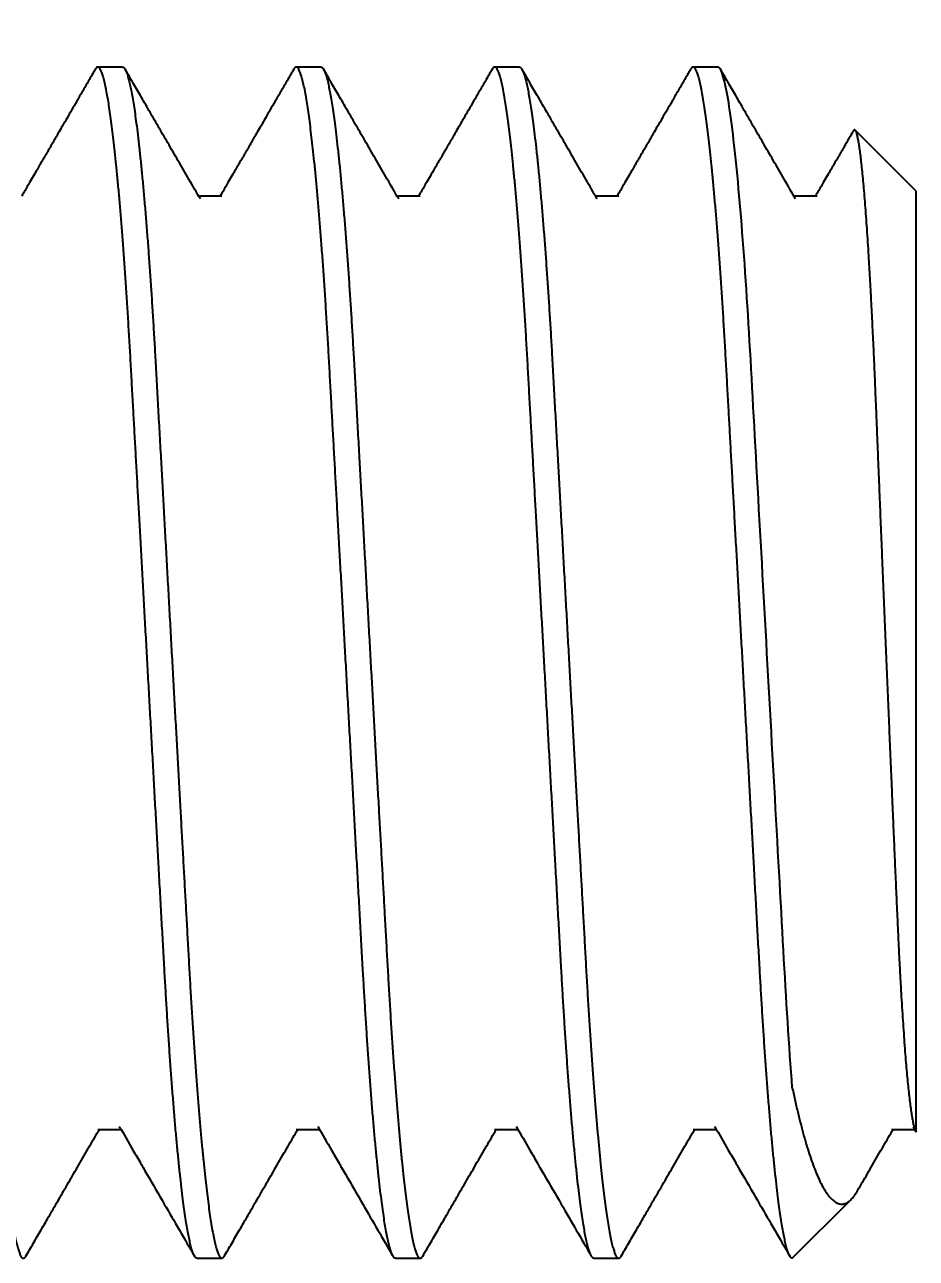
# Model space of a CAD drawing. Header units: millimetres. Extents: x 0.9 to 38.7, y 0.9 to 29.7.
# Drawn here: x 32.412 to 34.659, y 11.837 to 14.944 of the extents above; entities that cross this region are included whole.
import ezdxf

# ---------------------------------------------------------------- set-up
doc = ezdxf.new("R2010")
doc.units = ezdxf.units.MM
doc.header["$LTSCALE"] = 0.14184
doc.linetypes.add('SLD-Solid', pattern=[0])
doc.styles.add('SLDTEXTSTYLE0', font='ARIAL.TTF', dxfattribs={"width": 0.948})
doc.dimstyles.new('SLDDIMSTYLE0', dxfattribs={"dimtxt": 0.437148, "dimasz": 0.437148, "dimexe": 0, "dimexo": 0.0625, "dimgap": 0.109287, "dimtad": 0, "dimtih": 1, "dimtoh": 1, "dimdec": 3, "dimrnd": 1e-09, "dimzin": 12, "dimdsep": 46, "dimtxsty": 'SLDTEXTSTYLE0', "dimsah": 1, "dimcen": 0.09, "dimadec": 0, "dimazin": 3, "dimtfac": 1, "dimtdec": 3, "dimtofl": 0, "dimtmove": 0, "dimatfit": 3, "dimfxl": 0, "dimfrac": 2, "dimtolj": 1, "dimtzin": 12, "dimarcsym": 0})

# ---------------------------------------------------------------- blocks, each defined once
blk = doc.blocks.new('_D')
at = {"color": 7, "linetype": 'SLD-Solid', "lineweight": 0}
for p, q in [((20.6589, 16.7878), (20.6589, 17.9809)), ((34.6589, 14.9753), (34.6589, 17.9809)), ((20.6589, 17.7557), (26.8244, 17.7557)), ((34.6589, 17.7557), (28.4923, 17.7557))]:
    blk.add_line(p, q, dxfattribs=at)
at = {"color": 7, "linetype": 'SLD-Solid', "lineweight": 18}
for points in [[(20.6589, 17.7557), (21.0961, 17.6885), (21.0961, 17.823)], [(34.6589, 17.7557), (34.2218, 17.823), (34.2218, 17.6885)]]:
    blk.add_solid(points, dxfattribs=at)
at = {"color": 7, "linetype": 'SLD-Solid', "lineweight": 18, "insert": (26.8244, 18.0006), "char_height": 0.45034, "attachment_point": 1, "style": 'SLDTEXTSTYLE0'}
blk.add_mtext('14mm', dxfattribs=at)

msp = doc.modelspace()

# ---------------------------------------------------------------- linework, layer by layer
at = {"color": 7, "linetype": 'SLD-Solid', "lineweight": 25}
for p, q in [((32.6589, 14.8374), (32.5964, 14.8374)), ((33.1589, 14.8374), (33.0964, 14.8374)), ((33.6589, 14.8374), (33.5964, 14.8374)), ((34.1589, 14.8374), (34.0964, 14.8374)), ((34.6589, 14.5249), (34.5049, 14.6789)), ((32.9089, 14.5127), (32.8505, 14.5127)), ((33.4089, 14.5127), (33.3505, 14.5127)), ((33.9089, 14.5127), (33.8505, 14.5127)), ((34.4089, 14.5127), (34.3505, 14.5127)), ((34.6589, 12.1553), (34.6589, 14.5249)), ((32.5964, 12.1622), (32.6549, 12.1622)), ((33.0964, 12.1622), (33.1549, 12.1622)), ((33.5964, 12.1622), (33.6549, 12.1622)), ((34.0964, 12.1622), (34.1549, 12.1622)), ((34.5964, 12.1622), (34.6549, 12.1622)), ((34.6506, 12.1696), (34.6581, 12.1567)), ((34.3464, 11.8374), (34.4944, 11.9854)), ((32.8464, 11.8374), (32.9089, 11.8374)), ((33.3464, 11.8374), (33.4089, 11.8374)), ((33.8464, 11.8374), (33.9089, 11.8374))]:
    msp.add_line(p, q, dxfattribs=at)
for points, knots in [([(32.1589, 14.8374), (32.1599, 14.8372), (32.1618, 14.8368), (32.1648, 14.8331), (32.1678, 14.8272), (32.1709, 14.8187), (32.1741, 14.8077), (32.1774, 14.7945), (32.1805, 14.7791), (32.1837, 14.7618), (32.1869, 14.7421), (32.1902, 14.7203), (32.1936, 14.6953), (32.1971, 14.6669), (32.2008, 14.6349), (32.2045, 14.6003), (32.2082, 14.5633), (32.2118, 14.524), (32.2154, 14.4826), (32.219, 14.439), (32.2225, 14.3944), (32.2258, 14.3489), (32.229, 14.3027), (32.2322, 14.2553), (32.2353, 14.2068), (32.2383, 14.1573), (32.2414, 14.1039), (32.2446, 14.0461), (32.248, 13.9834), (32.2516, 13.9186), (32.2552, 13.8543), (32.2587, 13.7908), (32.2622, 13.7285), (32.2657, 13.665), (32.2693, 13.6006), (32.2729, 13.5355), (32.2766, 13.4698), (32.2802, 13.4037), (32.2839, 13.3385), (32.2874, 13.2744), (32.2909, 13.2116), (32.2944, 13.1491), (32.2978, 13.0871), (32.3012, 13.0258), (32.3045, 12.9664), (32.3077, 12.909), (32.3108, 12.8537), (32.3138, 12.7995), (32.3168, 12.7465), (32.3197, 12.6928), (32.3228, 12.6386), (32.3258, 12.5839), (32.3288, 12.5306), (32.3319, 12.4783), (32.3352, 12.427), (32.3385, 12.377), (32.3419, 12.3283), (32.3453, 12.282), (32.3487, 12.2381), (32.3521, 12.1966), (32.3555, 12.1569), (32.359, 12.1192), (32.3624, 12.0836), (32.3659, 12.0507), (32.3692, 12.0206), (32.3725, 11.9932), (32.3758, 11.9679), (32.3791, 11.9448), (32.3824, 11.9231), (32.3859, 11.9032), (32.3894, 11.8854), (32.3929, 11.8704), (32.3963, 11.8582), (32.3996, 11.8488), (32.4028, 11.8422), (32.4059, 11.8383), (32.4089, 11.837), (32.4118, 11.8383), (32.414, 11.8405), (32.4152, 11.8429), (32.4154, 11.8433)], [0, 0, 0, 0, 0.012202, 0.024524, 0.036958, 0.049496, 0.062129, 0.074847, 0.086907, 0.099025, 0.111191, 0.123398, 0.135635, 0.149316, 0.16301, 0.176703, 0.190382, 0.204033, 0.217644, 0.2312, 0.244691, 0.257438, 0.270104, 0.282679, 0.295153, 0.307519, 0.319767, 0.334123, 0.348629, 0.363293, 0.378098, 0.391425, 0.404841, 0.418336, 0.431896, 0.445509, 0.459163, 0.472843, 0.486536, 0.49955, 0.512551, 0.52553, 0.538475, 0.551373, 0.564216, 0.576263, 0.588242, 0.600144, 0.611962, 0.623687, 0.636655, 0.649491, 0.662342, 0.675326, 0.688432, 0.701651, 0.714973, 0.728384, 0.741202, 0.754081, 0.76701, 0.779977, 0.792971, 0.805981, 0.818253, 0.830518, 0.842768, 0.854993, 0.867183, 0.880736, 0.894222, 0.907628, 0.920944, 0.934156, 0.947256, 0.960232, 0.973075, 0.985276, 0.997598, 1, 1, 1, 1]), ([(32.59, 14.8318), (32.5844, 14.8221), (32.5737, 14.8036), (32.5581, 14.7768), (32.5438, 14.7521), (32.5307, 14.7295), (32.5188, 14.709), (32.5081, 14.6905), (32.4986, 14.6741), (32.4903, 14.6599), (32.4833, 14.6477), (32.4777, 14.638), (32.4734, 14.6307), (32.4704, 14.6254), (32.4677, 14.6208), (32.4648, 14.6158), (32.4611, 14.6094), (32.4563, 14.6012), (32.4503, 14.5908), (32.4429, 14.5781), (32.4341, 14.563), (32.424, 14.5456), (32.4142, 14.5286), (32.4076, 14.5174), (32.4049, 14.5127)], [0, 0, 0, 0, 0.090468, 0.174397, 0.251791, 0.322651, 0.386979, 0.444778, 0.496049, 0.540794, 0.579014, 0.61071, 0.63137, 0.647856, 0.660286, 0.674809, 0.694905, 0.720572, 0.751809, 0.792602, 0.840131, 0.894395, 0.955391, 1, 1, 1, 1]), ([(32.8464, 11.8374), (32.8455, 11.8377), (32.8436, 11.8381), (32.8406, 11.8418), (32.8375, 11.8477), (32.8344, 11.8562), (32.8312, 11.8671), (32.828, 11.8804), (32.8248, 11.8958), (32.8216, 11.9131), (32.8184, 11.9327), (32.8152, 11.9546), (32.8118, 11.9796), (32.8082, 12.008), (32.8045, 12.04), (32.8009, 12.0745), (32.7972, 12.1115), (32.7935, 12.1508), (32.7899, 12.1923), (32.7864, 12.2358), (32.7829, 12.2805), (32.7795, 12.326), (32.7763, 12.3721), (32.7732, 12.4195), (32.7701, 12.4681), (32.7671, 12.5176), (32.764, 12.5709), (32.7608, 12.6287), (32.7573, 12.6914), (32.7537, 12.7562), (32.7501, 12.8206), (32.7466, 12.8841), (32.7432, 12.9464), (32.7396, 13.0098), (32.7361, 13.0742), (32.7324, 13.1393), (32.7288, 13.2051), (32.7251, 13.2711), (32.7215, 13.3363), (32.7179, 13.4004), (32.7144, 13.4632), (32.711, 13.5257), (32.7075, 13.5877), (32.7041, 13.6491), (32.7008, 13.7085), (32.6976, 13.7659), (32.6946, 13.8211), (32.6915, 13.8753), (32.6886, 13.9283), (32.6856, 13.9821), (32.6826, 14.0363), (32.6796, 14.0909), (32.6766, 14.1443), (32.6734, 14.1966), (32.6702, 14.2478), (32.6669, 14.2979), (32.6635, 14.3465), (32.6601, 14.3929), (32.6567, 14.4368), (32.6533, 14.4783), (32.6499, 14.5179), (32.6464, 14.5557), (32.6429, 14.5913), (32.6395, 14.6242), (32.6361, 14.6543), (32.6328, 14.6817), (32.6295, 14.707), (32.6263, 14.7301), (32.6229, 14.7518), (32.6195, 14.7717), (32.616, 14.7895), (32.6125, 14.8045), (32.6091, 14.8167), (32.6058, 14.826), (32.6026, 14.8326), (32.5995, 14.8366), (32.5965, 14.8379), (32.5936, 14.8365), (32.5914, 14.8344), (32.5902, 14.832), (32.59, 14.8316)], [0, 0, 0, 0, 0.012202, 0.024524, 0.036958, 0.049496, 0.062129, 0.074847, 0.086907, 0.099024, 0.111191, 0.123398, 0.135635, 0.149316, 0.16301, 0.176703, 0.190382, 0.204033, 0.217644, 0.2312, 0.24469, 0.257438, 0.270104, 0.282678, 0.295153, 0.307519, 0.319767, 0.334122, 0.348629, 0.363292, 0.378098, 0.391424, 0.404841, 0.418336, 0.431896, 0.445509, 0.459162, 0.472843, 0.486536, 0.499549, 0.512551, 0.52553, 0.538474, 0.551373, 0.564216, 0.576263, 0.588242, 0.600144, 0.611962, 0.623687, 0.636655, 0.64949, 0.662342, 0.675325, 0.688432, 0.701651, 0.714972, 0.728384, 0.741202, 0.754081, 0.767009, 0.779976, 0.792971, 0.805981, 0.818252, 0.830518, 0.842768, 0.854992, 0.867183, 0.880736, 0.894222, 0.907628, 0.920943, 0.934156, 0.947255, 0.960231, 0.973074, 0.985276, 0.997598, 1, 1, 1, 1]), ([(32.6589, 14.8374), (32.6599, 14.8372), (32.6618, 14.8368), (32.6648, 14.8331), (32.6678, 14.8272), (32.6709, 14.8187), (32.6741, 14.8077), (32.6774, 14.7945), (32.6805, 14.7791), (32.6837, 14.7618), (32.6869, 14.7421), (32.6902, 14.7203), (32.6936, 14.6953), (32.6971, 14.6669), (32.7008, 14.6349), (32.7045, 14.6003), (32.7082, 14.5633), (32.7118, 14.524), (32.7154, 14.4826), (32.719, 14.439), (32.7225, 14.3944), (32.7258, 14.3489), (32.729, 14.3027), (32.7322, 14.2553), (32.7353, 14.2068), (32.7383, 14.1573), (32.7414, 14.1039), (32.7446, 14.0461), (32.748, 13.9834), (32.7516, 13.9186), (32.7552, 13.8543), (32.7587, 13.7908), (32.7622, 13.7285), (32.7657, 13.665), (32.7693, 13.6006), (32.7729, 13.5355), (32.7766, 13.4698), (32.7802, 13.4037), (32.7839, 13.3385), (32.7874, 13.2744), (32.7909, 13.2116), (32.7944, 13.1491), (32.7978, 13.0871), (32.8012, 13.0258), (32.8045, 12.9664), (32.8077, 12.909), (32.8108, 12.8537), (32.8138, 12.7995), (32.8168, 12.7465), (32.8197, 12.6928), (32.8228, 12.6386), (32.8258, 12.5839), (32.8288, 12.5306), (32.8319, 12.4783), (32.8352, 12.427), (32.8385, 12.377), (32.8419, 12.3283), (32.8453, 12.282), (32.8487, 12.2381), (32.8521, 12.1966), (32.8555, 12.1569), (32.859, 12.1192), (32.8624, 12.0836), (32.8659, 12.0507), (32.8692, 12.0206), (32.8725, 11.9932), (32.8758, 11.9679), (32.8791, 11.9448), (32.8824, 11.9231), (32.8859, 11.9032), (32.8894, 11.8854), (32.8929, 11.8704), (32.8963, 11.8582), (32.8996, 11.8488), (32.9028, 11.8422), (32.9059, 11.8383), (32.9089, 11.837), (32.9118, 11.8383), (32.914, 11.8405), (32.9152, 11.8429), (32.9154, 11.8433)], [0, 0, 0, 0, 0.012202, 0.024524, 0.036958, 0.049496, 0.062129, 0.074847, 0.086907, 0.099025, 0.111191, 0.123398, 0.135635, 0.149316, 0.16301, 0.176703, 0.190382, 0.204033, 0.217644, 0.2312, 0.244691, 0.257438, 0.270104, 0.282679, 0.295153, 0.307519, 0.319767, 0.334123, 0.348629, 0.363293, 0.378098, 0.391425, 0.404841, 0.418336, 0.431896, 0.445509, 0.459163, 0.472843, 0.486536, 0.49955, 0.512551, 0.52553, 0.538475, 0.551373, 0.564216, 0.576263, 0.588242, 0.600144, 0.611962, 0.623687, 0.636655, 0.649491, 0.662342, 0.675326, 0.688432, 0.701651, 0.714973, 0.728384, 0.741202, 0.754081, 0.76701, 0.779977, 0.792971, 0.805981, 0.818253, 0.830518, 0.842768, 0.854993, 0.867183, 0.880736, 0.894222, 0.907628, 0.920944, 0.934156, 0.947256, 0.960232, 0.973075, 0.985276, 0.997598, 1, 1, 1, 1]), ([(32.8548, 14.5053), (32.8451, 14.5219), (32.8264, 14.5542), (32.799, 14.6014), (32.7731, 14.646), (32.7487, 14.6881), (32.7257, 14.7276), (32.7043, 14.7646), (32.6843, 14.799), (32.6715, 14.8211), (32.6654, 14.8318)], [0, 0, 0, 0, 0.152346, 0.296893, 0.433635, 0.562563, 0.68367, 0.796949, 0.902394, 1, 1, 1, 1]), ([(33.09, 14.8318), (33.0844, 14.8221), (33.0737, 14.8036), (33.0581, 14.7768), (33.0438, 14.7521), (33.0307, 14.7295), (33.0188, 14.709), (33.0081, 14.6905), (32.9986, 14.6741), (32.9903, 14.6599), (32.9833, 14.6477), (32.9777, 14.638), (32.9734, 14.6307), (32.9704, 14.6254), (32.9677, 14.6208), (32.9648, 14.6158), (32.9611, 14.6094), (32.9563, 14.6012), (32.9503, 14.5908), (32.9429, 14.5781), (32.9341, 14.563), (32.924, 14.5456), (32.9142, 14.5286), (32.9076, 14.5174), (32.9049, 14.5127)], [0, 0, 0, 0, 0.090468, 0.174397, 0.251791, 0.322651, 0.386979, 0.444778, 0.496049, 0.540794, 0.579014, 0.61071, 0.63137, 0.647856, 0.660286, 0.674809, 0.694905, 0.720572, 0.751809, 0.792602, 0.840131, 0.894395, 0.955391, 1, 1, 1, 1]), ([(33.3464, 11.8374), (33.3455, 11.8377), (33.3436, 11.8381), (33.3406, 11.8418), (33.3375, 11.8477), (33.3344, 11.8562), (33.3312, 11.8671), (33.328, 11.8804), (33.3248, 11.8958), (33.3216, 11.9131), (33.3184, 11.9327), (33.3152, 11.9546), (33.3118, 11.9796), (33.3082, 12.008), (33.3045, 12.04), (33.3009, 12.0745), (33.2972, 12.1115), (33.2935, 12.1508), (33.2899, 12.1923), (33.2864, 12.2358), (33.2829, 12.2805), (33.2795, 12.326), (33.2763, 12.3721), (33.2732, 12.4195), (33.2701, 12.4681), (33.2671, 12.5176), (33.264, 12.5709), (33.2608, 12.6287), (33.2573, 12.6914), (33.2537, 12.7562), (33.2501, 12.8206), (33.2466, 12.8841), (33.2432, 12.9464), (33.2396, 13.0098), (33.2361, 13.0742), (33.2324, 13.1393), (33.2288, 13.2051), (33.2251, 13.2711), (33.2215, 13.3363), (33.2179, 13.4004), (33.2144, 13.4632), (33.211, 13.5257), (33.2075, 13.5877), (33.2041, 13.6491), (33.2008, 13.7085), (33.1976, 13.7659), (33.1946, 13.8211), (33.1915, 13.8753), (33.1886, 13.9283), (33.1856, 13.9821), (33.1826, 14.0363), (33.1796, 14.0909), (33.1766, 14.1443), (33.1734, 14.1966), (33.1702, 14.2478), (33.1669, 14.2979), (33.1635, 14.3465), (33.1601, 14.3929), (33.1567, 14.4368), (33.1533, 14.4783), (33.1499, 14.5179), (33.1464, 14.5557), (33.1429, 14.5913), (33.1395, 14.6242), (33.1361, 14.6543), (33.1328, 14.6817), (33.1295, 14.707), (33.1263, 14.7301), (33.1229, 14.7518), (33.1195, 14.7717), (33.116, 14.7895), (33.1125, 14.8045), (33.1091, 14.8167), (33.1058, 14.826), (33.1026, 14.8326), (33.0995, 14.8366), (33.0965, 14.8379), (33.0936, 14.8365), (33.0914, 14.8344), (33.0902, 14.832), (33.09, 14.8316)], [0, 0, 0, 0, 0.012202, 0.024524, 0.036958, 0.049496, 0.062129, 0.074847, 0.086907, 0.099024, 0.111191, 0.123398, 0.135635, 0.149316, 0.16301, 0.176703, 0.190382, 0.204033, 0.217644, 0.2312, 0.24469, 0.257438, 0.270104, 0.282678, 0.295153, 0.307519, 0.319767, 0.334122, 0.348629, 0.363292, 0.378098, 0.391424, 0.404841, 0.418336, 0.431896, 0.445509, 0.459162, 0.472843, 0.486536, 0.499549, 0.512551, 0.52553, 0.538474, 0.551373, 0.564216, 0.576263, 0.588242, 0.600144, 0.611962, 0.623687, 0.636655, 0.64949, 0.662342, 0.675325, 0.688432, 0.701651, 0.714972, 0.728384, 0.741202, 0.754081, 0.767009, 0.779976, 0.792971, 0.805981, 0.818252, 0.830518, 0.842768, 0.854992, 0.867183, 0.880736, 0.894222, 0.907628, 0.920943, 0.934156, 0.947255, 0.960231, 0.973074, 0.985276, 0.997598, 1, 1, 1, 1]), ([(33.1589, 14.8374), (33.1599, 14.8372), (33.1618, 14.8368), (33.1648, 14.8331), (33.1678, 14.8272), (33.1709, 14.8187), (33.1741, 14.8077), (33.1774, 14.7945), (33.1805, 14.7791), (33.1837, 14.7618), (33.1869, 14.7421), (33.1902, 14.7203), (33.1936, 14.6953), (33.1971, 14.6669), (33.2008, 14.6349), (33.2045, 14.6003), (33.2082, 14.5633), (33.2118, 14.524), (33.2154, 14.4826), (33.219, 14.439), (33.2225, 14.3944), (33.2258, 14.3489), (33.229, 14.3027), (33.2322, 14.2553), (33.2353, 14.2068), (33.2383, 14.1573), (33.2414, 14.1039), (33.2446, 14.0461), (33.248, 13.9834), (33.2516, 13.9186), (33.2552, 13.8543), (33.2587, 13.7908), (33.2622, 13.7285), (33.2657, 13.665), (33.2693, 13.6006), (33.2729, 13.5355), (33.2766, 13.4698), (33.2802, 13.4037), (33.2839, 13.3385), (33.2874, 13.2744), (33.2909, 13.2116), (33.2944, 13.1491), (33.2978, 13.0871), (33.3012, 13.0258), (33.3045, 12.9664), (33.3077, 12.909), (33.3108, 12.8537), (33.3138, 12.7995), (33.3168, 12.7465), (33.3197, 12.6928), (33.3228, 12.6386), (33.3258, 12.5839), (33.3288, 12.5306), (33.3319, 12.4783), (33.3352, 12.427), (33.3385, 12.377), (33.3419, 12.3283), (33.3453, 12.282), (33.3487, 12.2381), (33.3521, 12.1966), (33.3555, 12.1569), (33.359, 12.1192), (33.3624, 12.0836), (33.3659, 12.0507), (33.3692, 12.0206), (33.3725, 11.9932), (33.3758, 11.9679), (33.3791, 11.9448), (33.3824, 11.9231), (33.3859, 11.9032), (33.3894, 11.8854), (33.3929, 11.8704), (33.3963, 11.8582), (33.3996, 11.8488), (33.4028, 11.8422), (33.4059, 11.8383), (33.4089, 11.837), (33.4118, 11.8383), (33.414, 11.8405), (33.4152, 11.8429), (33.4154, 11.8433)], [0, 0, 0, 0, 0.012202, 0.024524, 0.036958, 0.049496, 0.062129, 0.074847, 0.086907, 0.099025, 0.111191, 0.123398, 0.135635, 0.149316, 0.16301, 0.176703, 0.190382, 0.204033, 0.217644, 0.2312, 0.244691, 0.257438, 0.270104, 0.282679, 0.295153, 0.307519, 0.319767, 0.334123, 0.348629, 0.363293, 0.378098, 0.391425, 0.404841, 0.418336, 0.431896, 0.445509, 0.459163, 0.472843, 0.486536, 0.49955, 0.512551, 0.52553, 0.538475, 0.551373, 0.564216, 0.576263, 0.588242, 0.600144, 0.611962, 0.623687, 0.636655, 0.649491, 0.662342, 0.675326, 0.688432, 0.701651, 0.714973, 0.728384, 0.741202, 0.754081, 0.76701, 0.779977, 0.792971, 0.805981, 0.818253, 0.830518, 0.842768, 0.854993, 0.867183, 0.880736, 0.894222, 0.907628, 0.920944, 0.934156, 0.947256, 0.960232, 0.973075, 0.985276, 0.997598, 1, 1, 1, 1]), ([(33.3548, 14.5053), (33.3451, 14.5219), (33.3264, 14.5542), (33.299, 14.6014), (33.2731, 14.646), (33.2487, 14.6881), (33.2257, 14.7276), (33.2043, 14.7646), (33.1843, 14.799), (33.1715, 14.8211), (33.1654, 14.8318)], [0, 0, 0, 0, 0.152346, 0.296893, 0.433635, 0.562563, 0.68367, 0.796949, 0.902394, 1, 1, 1, 1]), ([(33.59, 14.8318), (33.5844, 14.8221), (33.5737, 14.8036), (33.5581, 14.7768), (33.5438, 14.7521), (33.5307, 14.7295), (33.5188, 14.709), (33.5081, 14.6905), (33.4986, 14.6741), (33.4903, 14.6599), (33.4833, 14.6477), (33.4777, 14.638), (33.4734, 14.6307), (33.4704, 14.6254), (33.4677, 14.6208), (33.4648, 14.6158), (33.4611, 14.6094), (33.4563, 14.6012), (33.4503, 14.5908), (33.4429, 14.5781), (33.4341, 14.563), (33.424, 14.5456), (33.4142, 14.5286), (33.4076, 14.5174), (33.4049, 14.5127)], [0, 0, 0, 0, 0.090468, 0.174397, 0.251791, 0.322651, 0.386979, 0.444778, 0.496049, 0.540794, 0.579014, 0.61071, 0.63137, 0.647856, 0.660286, 0.674809, 0.694905, 0.720572, 0.751809, 0.792602, 0.840131, 0.894395, 0.955391, 1, 1, 1, 1]), ([(33.8464, 11.8374), (33.8455, 11.8377), (33.8436, 11.8381), (33.8406, 11.8418), (33.8375, 11.8477), (33.8344, 11.8562), (33.8312, 11.8671), (33.828, 11.8804), (33.8248, 11.8958), (33.8216, 11.9131), (33.8184, 11.9327), (33.8152, 11.9546), (33.8118, 11.9796), (33.8082, 12.008), (33.8045, 12.04), (33.8009, 12.0745), (33.7972, 12.1115), (33.7935, 12.1508), (33.7899, 12.1923), (33.7864, 12.2358), (33.7829, 12.2805), (33.7795, 12.326), (33.7763, 12.3721), (33.7732, 12.4195), (33.7701, 12.4681), (33.7671, 12.5176), (33.764, 12.5709), (33.7608, 12.6287), (33.7573, 12.6914), (33.7537, 12.7562), (33.7501, 12.8206), (33.7466, 12.8841), (33.7432, 12.9464), (33.7396, 13.0098), (33.7361, 13.0742), (33.7324, 13.1393), (33.7288, 13.2051), (33.7251, 13.2711), (33.7215, 13.3363), (33.7179, 13.4004), (33.7144, 13.4632), (33.711, 13.5257), (33.7075, 13.5877), (33.7041, 13.6491), (33.7008, 13.7085), (33.6976, 13.7659), (33.6946, 13.8211), (33.6915, 13.8753), (33.6886, 13.9283), (33.6856, 13.9821), (33.6826, 14.0363), (33.6796, 14.0909), (33.6766, 14.1443), (33.6734, 14.1966), (33.6702, 14.2478), (33.6669, 14.2979), (33.6635, 14.3465), (33.6601, 14.3929), (33.6567, 14.4368), (33.6533, 14.4783), (33.6499, 14.5179), (33.6464, 14.5557), (33.6429, 14.5913), (33.6395, 14.6242), (33.6361, 14.6543), (33.6328, 14.6817), (33.6295, 14.707), (33.6263, 14.7301), (33.6229, 14.7518), (33.6195, 14.7717), (33.616, 14.7895), (33.6125, 14.8045), (33.6091, 14.8167), (33.6058, 14.826), (33.6026, 14.8326), (33.5995, 14.8366), (33.5965, 14.8379), (33.5936, 14.8365), (33.5914, 14.8344), (33.5902, 14.832), (33.59, 14.8316)], [0, 0, 0, 0, 0.012202, 0.024524, 0.036958, 0.049496, 0.062129, 0.074847, 0.086907, 0.099024, 0.111191, 0.123398, 0.135635, 0.149316, 0.16301, 0.176703, 0.190382, 0.204033, 0.217644, 0.2312, 0.24469, 0.257438, 0.270104, 0.282678, 0.295153, 0.307519, 0.319767, 0.334122, 0.348629, 0.363292, 0.378098, 0.391424, 0.404841, 0.418336, 0.431896, 0.445509, 0.459162, 0.472843, 0.486536, 0.499549, 0.512551, 0.52553, 0.538474, 0.551373, 0.564216, 0.576263, 0.588242, 0.600144, 0.611962, 0.623687, 0.636655, 0.64949, 0.662342, 0.675325, 0.688432, 0.701651, 0.714972, 0.728384, 0.741202, 0.754081, 0.767009, 0.779976, 0.792971, 0.805981, 0.818252, 0.830518, 0.842768, 0.854992, 0.867183, 0.880736, 0.894222, 0.907628, 0.920943, 0.934156, 0.947255, 0.960231, 0.973074, 0.985276, 0.997598, 1, 1, 1, 1]), ([(33.6589, 14.8374), (33.6599, 14.8372), (33.6618, 14.8368), (33.6648, 14.8331), (33.6678, 14.8272), (33.6709, 14.8187), (33.6741, 14.8077), (33.6774, 14.7945), (33.6805, 14.7791), (33.6837, 14.7618), (33.6869, 14.7421), (33.6902, 14.7203), (33.6936, 14.6953), (33.6971, 14.6669), (33.7008, 14.6349), (33.7045, 14.6003), (33.7082, 14.5633), (33.7118, 14.524), (33.7154, 14.4826), (33.719, 14.439), (33.7225, 14.3944), (33.7258, 14.3489), (33.729, 14.3027), (33.7322, 14.2553), (33.7353, 14.2068), (33.7383, 14.1573), (33.7414, 14.1039), (33.7446, 14.0461), (33.748, 13.9834), (33.7516, 13.9186), (33.7552, 13.8543), (33.7587, 13.7908), (33.7622, 13.7285), (33.7657, 13.665), (33.7693, 13.6006), (33.7729, 13.5355), (33.7766, 13.4698), (33.7802, 13.4037), (33.7839, 13.3385), (33.7874, 13.2744), (33.7909, 13.2116), (33.7944, 13.1491), (33.7978, 13.0871), (33.8012, 13.0258), (33.8045, 12.9664), (33.8077, 12.909), (33.8108, 12.8537), (33.8138, 12.7995), (33.8168, 12.7465), (33.8197, 12.6928), (33.8228, 12.6386), (33.8258, 12.5839), (33.8288, 12.5306), (33.8319, 12.4783), (33.8352, 12.427), (33.8385, 12.377), (33.8419, 12.3283), (33.8453, 12.282), (33.8487, 12.2381), (33.8521, 12.1966), (33.8555, 12.1569), (33.859, 12.1192), (33.8624, 12.0836), (33.8659, 12.0507), (33.8692, 12.0206), (33.8725, 11.9932), (33.8758, 11.9679), (33.8791, 11.9448), (33.8824, 11.9231), (33.8859, 11.9032), (33.8894, 11.8854), (33.8929, 11.8704), (33.8963, 11.8582), (33.8996, 11.8488), (33.9028, 11.8422), (33.9059, 11.8383), (33.9089, 11.837), (33.9118, 11.8383), (33.914, 11.8405), (33.9152, 11.8429), (33.9154, 11.8433)], [0, 0, 0, 0, 0.012202, 0.024524, 0.036958, 0.049496, 0.062129, 0.074847, 0.086907, 0.099025, 0.111191, 0.123398, 0.135635, 0.149316, 0.16301, 0.176703, 0.190382, 0.204033, 0.217644, 0.2312, 0.244691, 0.257438, 0.270104, 0.282679, 0.295153, 0.307519, 0.319767, 0.334123, 0.348629, 0.363293, 0.378098, 0.391425, 0.404841, 0.418336, 0.431896, 0.445509, 0.459163, 0.472843, 0.486536, 0.49955, 0.512551, 0.52553, 0.538475, 0.551373, 0.564216, 0.576263, 0.588242, 0.600144, 0.611962, 0.623687, 0.636655, 0.649491, 0.662342, 0.675326, 0.688432, 0.701651, 0.714973, 0.728384, 0.741202, 0.754081, 0.76701, 0.779977, 0.792971, 0.805981, 0.818253, 0.830518, 0.842768, 0.854993, 0.867183, 0.880736, 0.894222, 0.907628, 0.920944, 0.934156, 0.947256, 0.960232, 0.973075, 0.985276, 0.997598, 1, 1, 1, 1]), ([(33.8548, 14.5053), (33.8451, 14.5219), (33.8264, 14.5542), (33.799, 14.6014), (33.7731, 14.646), (33.7487, 14.6881), (33.7257, 14.7276), (33.7043, 14.7646), (33.6843, 14.799), (33.6715, 14.8211), (33.6654, 14.8318)], [0, 0, 0, 0, 0.152346, 0.296893, 0.433635, 0.562563, 0.68367, 0.796949, 0.902394, 1, 1, 1, 1]), ([(34.09, 14.8318), (34.0844, 14.8221), (34.0737, 14.8036), (34.0581, 14.7768), (34.0438, 14.7521), (34.0307, 14.7295), (34.0188, 14.709), (34.0081, 14.6905), (33.9986, 14.6741), (33.9903, 14.6599), (33.9833, 14.6477), (33.9777, 14.638), (33.9734, 14.6307), (33.9704, 14.6254), (33.9677, 14.6208), (33.9648, 14.6158), (33.9611, 14.6094), (33.9563, 14.6012), (33.9503, 14.5908), (33.9429, 14.5781), (33.9341, 14.563), (33.924, 14.5456), (33.9142, 14.5286), (33.9076, 14.5174), (33.9049, 14.5127)], [0, 0, 0, 0, 0.090468, 0.1743974, 0.2517907, 0.3226506, 0.386979, 0.444778, 0.4960492, 0.5407941, 0.579014, 0.61071, 0.6313703, 0.6478563, 0.6602858, 0.6748095, 0.6949051, 0.7205719, 0.751809, 0.7926019, 0.8401314, 0.8943953, 0.9553911, 1, 1, 1, 1]), ([(34.3464, 11.8374), (34.3455, 11.8377), (34.3436, 11.8381), (34.3406, 11.8418), (34.3375, 11.8477), (34.3344, 11.8562), (34.3312, 11.8671), (34.328, 11.8804), (34.3248, 11.8958), (34.3216, 11.9131), (34.3184, 11.9327), (34.3152, 11.9546), (34.3118, 11.9796), (34.3082, 12.008), (34.3045, 12.04), (34.3009, 12.0745), (34.2972, 12.1115), (34.2935, 12.1508), (34.2899, 12.1923), (34.2864, 12.2358), (34.2829, 12.2805), (34.2795, 12.326), (34.2763, 12.3721), (34.2732, 12.4195), (34.2701, 12.4681), (34.2671, 12.5176), (34.264, 12.5709), (34.2608, 12.6287), (34.2573, 12.6914), (34.2537, 12.7562), (34.2501, 12.8206), (34.2466, 12.8841), (34.2432, 12.9464), (34.2396, 13.0098), (34.2361, 13.0742), (34.2324, 13.1393), (34.2288, 13.2051), (34.2251, 13.2711), (34.2215, 13.3363), (34.2179, 13.4004), (34.2144, 13.4632), (34.211, 13.5257), (34.2075, 13.5877), (34.2041, 13.6491), (34.2008, 13.7085), (34.1976, 13.7659), (34.1946, 13.8211), (34.1915, 13.8753), (34.1886, 13.9283), (34.1856, 13.9821), (34.1826, 14.0363), (34.1796, 14.0909), (34.1766, 14.1443), (34.1734, 14.1966), (34.1702, 14.2478), (34.1669, 14.2979), (34.1635, 14.3465), (34.1601, 14.3929), (34.1567, 14.4368), (34.1533, 14.4783), (34.1499, 14.5179), (34.1464, 14.5557), (34.1429, 14.5913), (34.1395, 14.6242), (34.1361, 14.6543), (34.1328, 14.6817), (34.1295, 14.707), (34.1263, 14.7301), (34.1229, 14.7518), (34.1195, 14.7717), (34.116, 14.7895), (34.1125, 14.8045), (34.1091, 14.8167), (34.1058, 14.826), (34.1026, 14.8326), (34.0995, 14.8366), (34.0965, 14.8379), (34.0936, 14.8365), (34.0914, 14.8344), (34.0902, 14.832), (34.09, 14.8316)], [0, 0, 0, 0, 0.012202, 0.024524, 0.036958, 0.049496, 0.062129, 0.074847, 0.086907, 0.099024, 0.111191, 0.123398, 0.135635, 0.149316, 0.16301, 0.176703, 0.190382, 0.204033, 0.217644, 0.2312, 0.24469, 0.257438, 0.270104, 0.282678, 0.295153, 0.307519, 0.319767, 0.334122, 0.348629, 0.363292, 0.378098, 0.391424, 0.404841, 0.418336, 0.431896, 0.445509, 0.459162, 0.472843, 0.486536, 0.499549, 0.512551, 0.52553, 0.538474, 0.551373, 0.564216, 0.576263, 0.588242, 0.600144, 0.611962, 0.623687, 0.636655, 0.64949, 0.662342, 0.675325, 0.688432, 0.701651, 0.714972, 0.728384, 0.741202, 0.754081, 0.767009, 0.779976, 0.792971, 0.805981, 0.818252, 0.830518, 0.842768, 0.854992, 0.867183, 0.880736, 0.894222, 0.907628, 0.920943, 0.934156, 0.947255, 0.960231, 0.973074, 0.985276, 0.997598, 1, 1, 1, 1]), ([(34.3464, 12.2671), (34.3384, 12.3717), (34.3311, 12.489), (34.3172, 12.738), (34.3095, 12.8772), (34.2932, 13.1704), (34.2847, 13.3242), (34.2679, 13.6255), (34.2598, 13.7727), (34.2448, 14.0426), (34.2383, 14.164), (34.2231, 14.3922), (34.2149, 14.4957), (34.1981, 14.6652), (34.1896, 14.7309), (34.1734, 14.817), (34.1657, 14.8374), (34.1589, 14.8374)], [0, 0, 0, 0, 0.125, 0.125, 0.25, 0.25, 0.375, 0.375, 0.5, 0.5, 0.625, 0.625, 0.75, 0.75, 0.875, 0.875, 1, 1, 1, 1]), ([(34.3548, 14.5053), (34.3451, 14.5219), (34.3264, 14.5542), (34.299, 14.6014), (34.2731, 14.646), (34.2487, 14.6881), (34.2257, 14.7276), (34.2043, 14.7646), (34.1843, 14.799), (34.1715, 14.8211), (34.1654, 14.8318)], [0, 0, 0, 0, 0.1523459, 0.2968934, 0.4336349, 0.5625628, 0.6836697, 0.7969489, 0.9023941, 1, 1, 1, 1]), ([(34.5002, 14.6769), (34.4996, 14.6758), (34.4961, 14.6698), (34.4903, 14.6599), (34.4833, 14.6477), (34.4777, 14.638), (34.4734, 14.6307), (34.4704, 14.6254), (34.4677, 14.6208), (34.4648, 14.6158), (34.4611, 14.6094), (34.4563, 14.6012), (34.4503, 14.5908), (34.4429, 14.5781), (34.4341, 14.563), (34.424, 14.5456), (34.4142, 14.5286), (34.4076, 14.5174), (34.4049, 14.5127)], [0, 0, 0, 0, 0.021012, 0.107935, 0.182182, 0.243755, 0.28389, 0.315916, 0.340062, 0.368276, 0.407315, 0.457176, 0.517858, 0.597103, 0.689435, 0.79485, 0.913342, 1, 1, 1, 1]), ([(34.6589, 12.1553), (34.6583, 12.1565), (34.6569, 12.1587), (34.6548, 12.1647), (34.6527, 12.1727), (34.6505, 12.1828), (34.6483, 12.1951), (34.6461, 12.2097), (34.6439, 12.2264), (34.6416, 12.245), (34.6394, 12.2654), (34.6372, 12.2875), (34.635, 12.3115), (34.6328, 12.3375), (34.6306, 12.3656), (34.6284, 12.3959), (34.6262, 12.4279), (34.624, 12.4612), (34.6219, 12.4959), (34.6198, 12.5317), (34.6178, 12.569), (34.6158, 12.608), (34.6138, 12.6487), (34.6119, 12.6911), (34.6099, 12.7348), (34.608, 12.7792), (34.606, 12.8243), (34.604, 12.8701), (34.602, 12.9166), (34.6, 12.9643), (34.5979, 13.0132), (34.5958, 13.0631), (34.5936, 13.1136), (34.5914, 13.1647), (34.5893, 13.2163), (34.5871, 13.2685), (34.5849, 13.3208), (34.5827, 13.3738), (34.5804, 13.4272), (34.5782, 13.4812), (34.576, 13.535), (34.5738, 13.588), (34.5716, 13.6401), (34.5695, 13.6913), (34.5675, 13.742), (34.5654, 13.7926), (34.5634, 13.8429), (34.5613, 13.8929), (34.5594, 13.942), (34.5574, 13.9896), (34.5555, 14.0357), (34.5536, 14.0804), (34.5517, 14.1239), (34.5496, 14.1665), (34.5476, 14.2082), (34.5455, 14.2489), (34.5434, 14.2881), (34.5412, 14.3259), (34.5391, 14.3622), (34.5369, 14.397), (34.5347, 14.43), (34.5325, 14.4614), (34.5302, 14.4912), (34.528, 14.5192), (34.5257, 14.5452), (34.5235, 14.5687), (34.5214, 14.5898), (34.5192, 14.6087), (34.5171, 14.6254), (34.515, 14.64), (34.5129, 14.6525), (34.5109, 14.6628), (34.5088, 14.6707), (34.5069, 14.6762), (34.505, 14.6793), (34.5031, 14.68), (34.5015, 14.6792), (34.5006, 14.6774), (34.5003, 14.6768)], [0, 0, 0, 0, 0.012607, 0.025224, 0.037842, 0.050449, 0.063422, 0.076407, 0.089391, 0.102364, 0.114971, 0.127589, 0.140206, 0.152813, 0.165786, 0.178771, 0.191756, 0.204728, 0.217335, 0.229953, 0.242571, 0.255177, 0.268148, 0.281131, 0.294114, 0.307085, 0.319778, 0.332481, 0.345184, 0.357877, 0.370911, 0.383957, 0.397003, 0.410037, 0.423194, 0.436362, 0.44953, 0.462686, 0.476225, 0.489775, 0.503326, 0.516865, 0.530021, 0.543189, 0.556357, 0.569513, 0.583052, 0.596603, 0.610153, 0.623692, 0.636855, 0.650029, 0.663203, 0.676367, 0.689881, 0.703407, 0.716933, 0.730448, 0.744154, 0.757872, 0.77159, 0.785296, 0.799401, 0.813518, 0.827635, 0.841739, 0.855445, 0.869163, 0.882881, 0.896587, 0.910692, 0.924809, 0.938926, 0.95303, 0.966733, 0.980448, 0.994163, 1, 1, 1, 1]), ([(34.3464, 12.2671), (34.3488, 12.2559), (34.3536, 12.2334), (34.3609, 12.202), (34.3683, 12.1724), (34.3758, 12.1444), (34.3834, 12.1183), (34.3911, 12.094), (34.3989, 12.0719), (34.4069, 12.0516), (34.415, 12.0334), (34.4231, 12.0174), (34.4313, 12.0039), (34.4396, 11.9927), (34.4479, 11.984), (34.4562, 11.9778), (34.4645, 11.9743), (34.4726, 11.9736), (34.4805, 11.9753), (34.4882, 11.9796), (34.4958, 11.9865), (34.5036, 11.996), (34.509, 12.0048), (34.5117, 12.0092)], [0, 0, 0, 0, 0.045193, 0.090421, 0.135648, 0.180842, 0.22718, 0.273555, 0.319929, 0.366267, 0.414505, 0.462784, 0.511063, 0.5593, 0.608938, 0.658622, 0.708305, 0.757943, 0.806191, 0.854483, 0.902768, 0.951006, 1, 1, 1, 1]), ([(32.4154, 11.8431), (32.4215, 11.8537), (32.4343, 11.8758), (32.4543, 11.9102), (32.4757, 11.9472), (32.4987, 11.9868), (32.5231, 12.0289), (32.549, 12.0735), (32.5749, 12.1182), (32.5923, 12.1481), (32.6005, 12.1622)], [0, 0, 0, 0, 0.099862, 0.207744, 0.323641, 0.447547, 0.579455, 0.719356, 0.867245, 1, 1, 1, 1]), ([(32.6506, 12.1696), (32.6621, 12.1498), (32.6801, 12.1188), (32.7, 12.0845), (32.7117, 12.0643), (32.7316, 12.0301), (32.7748, 11.9556), (32.8147, 11.8868), (32.84, 11.8431)], [0, 0, 0, 0, 0.18202, 0.284191, 0.31589, 0.367547, 0.598558, 1, 1, 1, 1]), ([(32.9154, 11.8431), (32.9215, 11.8537), (32.9343, 11.8758), (32.9543, 11.9102), (32.9757, 11.9472), (32.9987, 11.9868), (33.0231, 12.0289), (33.049, 12.0735), (33.0749, 12.1182), (33.0923, 12.1481), (33.1005, 12.1622)], [0, 0, 0, 0, 0.099862, 0.207744, 0.323641, 0.447547, 0.579455, 0.719356, 0.867245, 1, 1, 1, 1]), ([(33.1506, 12.1696), (33.1621, 12.1498), (33.1801, 12.1188), (33.2, 12.0845), (33.2117, 12.0643), (33.2316, 12.0301), (33.2748, 11.9556), (33.3147, 11.8868), (33.34, 11.8431)], [0, 0, 0, 0, 0.18202, 0.284191, 0.31589, 0.367547, 0.598558, 1, 1, 1, 1]), ([(33.4154, 11.8431), (33.4215, 11.8537), (33.4343, 11.8758), (33.4543, 11.9102), (33.4757, 11.9472), (33.4987, 11.9868), (33.5231, 12.0289), (33.549, 12.0735), (33.5749, 12.1182), (33.5923, 12.1481), (33.6005, 12.1622)], [0, 0, 0, 0, 0.099862, 0.207744, 0.323641, 0.447547, 0.579455, 0.719356, 0.867245, 1, 1, 1, 1]), ([(33.6506, 12.1696), (33.6621, 12.1498), (33.6801, 12.1188), (33.7, 12.0845), (33.7117, 12.0643), (33.7316, 12.0301), (33.7748, 11.9556), (33.8147, 11.8868), (33.84, 11.8431)], [0, 0, 0, 0, 0.1820205, 0.2841906, 0.3158902, 0.3675471, 0.5985575, 1, 1, 1, 1]), ([(33.9154, 11.8431), (33.9215, 11.8537), (33.9343, 11.8758), (33.9543, 11.9102), (33.9757, 11.9472), (33.9987, 11.9868), (34.0231, 12.0289), (34.049, 12.0735), (34.0749, 12.1182), (34.0923, 12.1481), (34.1005, 12.1622)], [0, 0, 0, 0, 0.099862, 0.207744, 0.323641, 0.447547, 0.579455, 0.719356, 0.867245, 1, 1, 1, 1]), ([(34.1506, 12.1696), (34.1621, 12.1498), (34.1801, 12.1188), (34.2, 12.0845), (34.2117, 12.0643), (34.2316, 12.0301), (34.2748, 11.9556), (34.3147, 11.8868), (34.34, 11.8431)], [0, 0, 0, 0, 0.1820205, 0.2841906, 0.3158902, 0.3675471, 0.5985575, 1, 1, 1, 1]), ([(34.5117, 12.0092), (34.5153, 12.0155), (34.5276, 12.0366), (34.549, 12.0735), (34.5749, 12.1182), (34.5923, 12.1481), (34.6005, 12.1622)], [0, 0, 0, 0, 0.122766, 0.414593, 0.72308, 1, 1, 1, 1])]:
    msp.add_open_spline(points, degree=3, knots=knots, dxfattribs=at)

# ---------------------------------------------------------------- dimensions: what is measured, and where the dimension line sits
at = {"color": 7, "linetype": 'SLD-Solid', "lineweight": 18}
dim = msp.add_linear_dim(base=(34.6589, 17.7557), p1=(20.6589, 16.3374), p2=(34.6589, 14.5249), dimstyle='SLDDIMSTYLE0', dxfattribs=at)
dim.commit()
dim.dimension.update_dxf_attribs({"geometry": '_D', "text_midpoint": (27.6583, 17.7557), "dimtype": 160})

doc.saveas('drawing.dxf')
